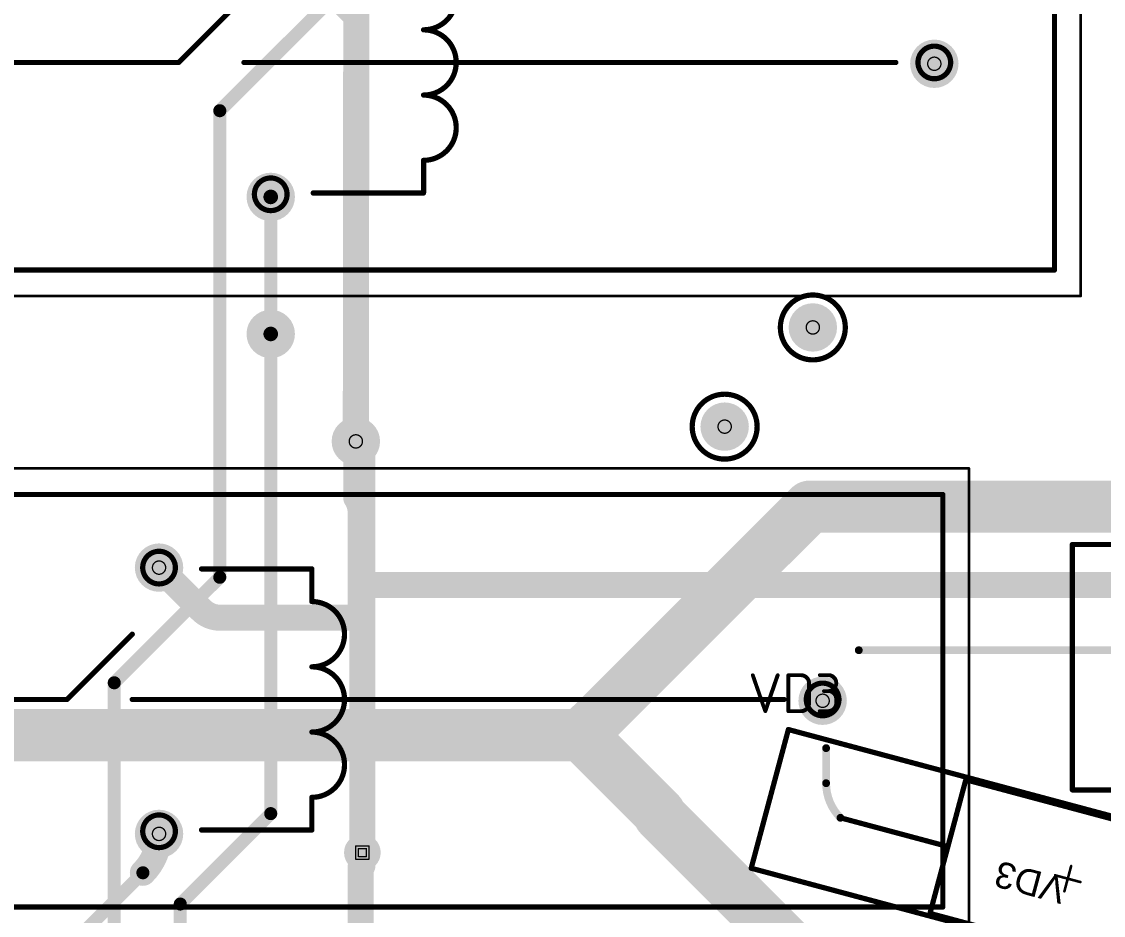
# Model space of a CAD drawing. Header units: millimetres. Extents: x 3219 to 51106, y -14166 to 2063.
# Drawn here: x 5626.19 to 5667.59, y 1917.2 to 1951.44 of the extents above; entities that cross this region are included whole.
import ezdxf

# ---------------------------------------------------------------- set-up
doc = ezdxf.new("R2010")
doc.units = ezdxf.units.MM
doc.layers.get('0').update_dxf_attribs({"lineweight": 53})
for name, color, linetype in [('Bottom Layer', 5, 'Continuous'), ('Bottom Solder', 6, 'Continuous'), ('Drill Drawing', 1, 'Continuous'), ('Mechanical 1', 6, 'Continuous'), ('Mechanical 15', 56, 'Continuous'), ('Multi-Layer', 9, 'Continuous'), ('Top 3D Body', 76, 'Continuous'), ('Top Assembly', 56, 'Continuous'), ('Top Component Center', 56, 'Continuous'), ('Top Courtyard', 56, 'Continuous'), ('Top Layer', 1, 'Continuous'), ('Top Overlay', 2, 'Continuous'), ('Top Solder', 216, 'Continuous')]:
    doc.layers.add(name, color=color, linetype=linetype)
doc.styles.add('Arial', font='arial.ttf', dxfattribs={"height": 3})
doc.styles.add('GOST type B', font='GOST_B.TTF', dxfattribs={"height": 3.5})

# ---------------------------------------------------------------- blocks, each defined once
blk = doc.blocks.new('DO_201_NC_7')
at = {"layer": 'Top 3D Body'}
for points in [[(4.75, 2.65, 0.2, 0.2, 0), (-4.75, 2.65, 0.2, 0.2, 0)], [(-4.75, 2.65, 0.2, 0.2, 0), (-4.75, -2.65, 0.2, 0.2, 0)], [(4.75, 2.65, 0.2, 0.2, 0), (4.75, -2.65, 0.2, 0.2, 0)], [(4.75, -2.65, 0.2, 0.2, 0), (-4.75, -2.65, 0.2, 0.2, 0)]]:
    blk.add_lwpolyline(points, format="xyseb", dxfattribs=at)
for points in [[(-4.8, 2.65, 0.1, 0.1, 1), (-4.7, 2.65, 0.1, 0.1, 1)], [(-4.8, 2.65, 0.1, 0.1, 1), (-4.7, 2.65, 0.1, 0.1, 1)], [(4.7, 2.65, 0.1, 0.1, 1), (4.8, 2.65, 0.1, 0.1, 1)], [(4.7, 2.65, 0.1, 0.1, 1), (4.8, 2.65, 0.1, 0.1, 1)], [(-4.8, -2.65, 0.1, 0.1, 1), (-4.7, -2.65, 0.1, 0.1, 1)], [(-4.8, -2.65, 0.1, 0.1, 1), (-4.7, -2.65, 0.1, 0.1, 1)], [(4.7, -2.65, 0.1, 0.1, 1), (4.8, -2.65, 0.1, 0.1, 1)], [(4.7, -2.65, 0.1, 0.1, 1), (4.8, -2.65, 0.1, 0.1, 1)]]:
    blk.add_lwpolyline(points, format="xyseb", close=True, dxfattribs=at)
at = {"layer": 'Top Assembly'}
for points in [[(11.808, 2.75, 0.2, 0.2, 0), (-11.808, 2.75, 0.2, 0.2, 0)], [(-11.808, 2.75, 0.2, 0.2, 0), (-11.808, -2.75, 0.2, 0.2, 0)], [(11.808, 2.75, 0.2, 0.2, 0), (11.808, -2.75, 0.2, 0.2, 0)], [(11.808, -2.75, 0.2, 0.2, 0), (-11.808, -2.75, 0.2, 0.2, 0)]]:
    blk.add_lwpolyline(points, format="xyseb", dxfattribs=at)
for points in [[(-11.858, 2.75, 0.1, 0.1, 1), (-11.758, 2.75, 0.1, 0.1, 1)], [(-11.858, 2.75, 0.1, 0.1, 1), (-11.758, 2.75, 0.1, 0.1, 1)], [(11.758, 2.75, 0.1, 0.1, 1), (11.858, 2.75, 0.1, 0.1, 1)], [(11.758, 2.75, 0.1, 0.1, 1), (11.858, 2.75, 0.1, 0.1, 1)], [(-11.858, -2.75, 0.1, 0.1, 1), (-11.758, -2.75, 0.1, 0.1, 1)], [(-11.858, -2.75, 0.1, 0.1, 1), (-11.758, -2.75, 0.1, 0.1, 1)], [(11.758, -2.75, 0.1, 0.1, 1), (11.858, -2.75, 0.1, 0.1, 1)], [(11.758, -2.75, 0.1, 0.1, 1), (11.858, -2.75, 0.1, 0.1, 1)]]:
    blk.add_lwpolyline(points, format="xyseb", close=True, dxfattribs=at)
at = {"layer": 'Top Component Center'}
for points in [[(0, 0.5, 0.1, 0.1, 0), (0, -0.5, 0.1, 0.1, 0)], [(0.5, 0, 0.1, 0.1, 0), (-0.5, 0, 0.1, 0.1, 0)]]:
    blk.add_lwpolyline(points, format="xyseb", dxfattribs=at)
for points in [[(-0.025, 0.5, 0.05, 0.05, 1), (0.025, 0.5, 0.05, 0.05, 1)], [(-0.525, 0, 0.05, 0.05, 1), (-0.475, 0, 0.05, 0.05, 1)], [(0.475, 0, 0.05, 0.05, 1), (0.525, 0, 0.05, 0.05, 1)], [(-0.025, -0.5, 0.05, 0.05, 1), (0.025, -0.5, 0.05, 0.05, 1)]]:
    blk.add_lwpolyline(points, format="xyseb", close=True, dxfattribs=at)
at = {"layer": 'Top Courtyard'}
for points in [[(11.808, 2.75, 0.2, 0.2, 0), (-11.808, 2.75, 0.2, 0.2, 0)], [(-11.808, 2.75, 0.2, 0.2, 0), (-11.808, -2.75, 0.2, 0.2, 0)], [(11.808, 2.75, 0.2, 0.2, 0), (11.808, -2.75, 0.2, 0.2, 0)], [(11.808, -2.75, 0.2, 0.2, 0), (-11.808, -2.75, 0.2, 0.2, 0)]]:
    blk.add_lwpolyline(points, format="xyseb", dxfattribs=at)
for points in [[(-11.858, 2.75, 0.1, 0.1, 1), (-11.758, 2.75, 0.1, 0.1, 1)], [(-11.858, 2.75, 0.1, 0.1, 1), (-11.758, 2.75, 0.1, 0.1, 1)], [(11.758, 2.75, 0.1, 0.1, 1), (11.858, 2.75, 0.1, 0.1, 1)], [(11.758, 2.75, 0.1, 0.1, 1), (11.858, 2.75, 0.1, 0.1, 1)], [(-11.858, -2.75, 0.1, 0.1, 1), (-11.758, -2.75, 0.1, 0.1, 1)], [(-11.858, -2.75, 0.1, 0.1, 1), (-11.758, -2.75, 0.1, 0.1, 1)], [(11.758, -2.75, 0.1, 0.1, 1), (11.858, -2.75, 0.1, 0.1, 1)], [(11.758, -2.75, 0.1, 0.1, 1), (11.858, -2.75, 0.1, 0.1, 1)]]:
    blk.add_lwpolyline(points, format="xyseb", close=True, dxfattribs=at)
at = {"layer": 'Top Overlay'}
for points in [[(4.75, 2.65, 0.2, 0.2, 0), (-4.75, 2.65, 0.2, 0.2, 0)], [(-4.75, 2.65, 0.2, 0.2, 0), (-4.75, -2.65, 0.2, 0.2, 0)], [(-2.375, 2.58, 0.2, 0.2, 0), (-2.375, -2.58, 0.2, 0.2, 0)], [(4.75, 2.65, 0.2, 0.2, 0), (4.75, -2.65, 0.2, 0.2, 0)], [(-4.75, 0, 0.2, 0.2, 0), (-9.008, 0, 0.2, 0.2, 0)], [(9.008, 0, 0.2, 0.2, 0), (4.75, 0, 0.2, 0.2, 0)], [(4.75, -2.65, 0.2, 0.2, 0), (-4.75, -2.65, 0.2, 0.2, 0)]]:
    blk.add_lwpolyline(points, format="xyseb", dxfattribs=at)
for points in [[(-4.8, 2.65, 0.1, 0.1, 1), (-4.7, 2.65, 0.1, 0.1, 1)], [(-4.8, 2.65, 0.1, 0.1, 1), (-4.7, 2.65, 0.1, 0.1, 1)], [(-2.425, 2.58, 0.1, 0.1, 1), (-2.325, 2.58, 0.1, 0.1, 1)], [(4.7, 2.65, 0.1, 0.1, 1), (4.8, 2.65, 0.1, 0.1, 1)], [(4.7, 2.65, 0.1, 0.1, 1), (4.8, 2.65, 0.1, 0.1, 1)], [(-9.058, 0, 0.1, 0.1, 1), (-8.958, 0, 0.1, 0.1, 1)], [(-4.8, 0, 0.1, 0.1, 1), (-4.7, 0, 0.1, 0.1, 1)], [(4.7, 0, 0.1, 0.1, 1), (4.8, 0, 0.1, 0.1, 1)], [(8.958, 0, 0.1, 0.1, 1), (9.058, 0, 0.1, 0.1, 1)], [(-2.425, -2.58, 0.1, 0.1, 1), (-2.325, -2.58, 0.1, 0.1, 1)], [(-4.8, -2.65, 0.1, 0.1, 1), (-4.7, -2.65, 0.1, 0.1, 1)], [(-4.8, -2.65, 0.1, 0.1, 1), (-4.7, -2.65, 0.1, 0.1, 1)], [(4.7, -2.65, 0.1, 0.1, 1), (4.8, -2.65, 0.1, 0.1, 1)], [(4.7, -2.65, 0.1, 0.1, 1), (4.8, -2.65, 0.1, 0.1, 1)]]:
    blk.add_lwpolyline(points, format="xyseb", close=True, dxfattribs=at)
at = {"layer": 'Top Assembly', "style": 'Arial'}
blk.add_text('VD3', height=1, dxfattribs=at).set_placement((0.001, 0.011))
blk = doc.blocks.new('_2_33_2_1PIN_23')
at = {"layer": 'Bottom Layer'}
h = blk.add_hatch(color=5, dxfattribs=at)
edge = h.paths.add_edge_path()
edge.add_arc((0, 0), 0.925, 0, 360)
at = {"layer": 'Bottom Solder'}
h = blk.add_hatch(color=6, dxfattribs=at)
edge = h.paths.add_edge_path()
edge.add_arc((0, 0), 1.027, 0, 360)
at = {"layer": 'Multi-Layer'}
h = blk.add_hatch(color=9, dxfattribs=at)
edge = h.paths.add_edge_path()
edge.add_arc((0, 0), 0.925, 0, 360)
at = {"layer": 'Top Layer'}
h = blk.add_hatch(color=1, dxfattribs=at)
edge = h.paths.add_edge_path()
edge.add_arc((0, 0), 0.925, 0, 360)
at = {"layer": 'Top Solder'}
h = blk.add_hatch(color=216, dxfattribs=at)
edge = h.paths.add_edge_path()
edge.add_arc((0, 0), 1.027, 0, 360)
at = {"layer": 'Mechanical 1'}
for points in [[(-4.7, 4.4, 0.2, 0.2, 0), (-4.7, -4.4, 0.2, 0.2, 0)], [(-4.7, 4.4, 0.2, 0.2, 0), (4.7, 4.4, 0.2, 0.2, 0)], [(4.7, 4.4, 0.2, 0.2, 0), (4.7, -4.4, 0.2, 0.2, 0)], [(-4.7, -4.4, 0.2, 0.2, 0), (4.7, -4.4, 0.2, 0.2, 0)]]:
    blk.add_lwpolyline(points, format="xyseb", dxfattribs=at)
for points in [[(-4.75, 4.4, 0.1, 0.1, 1), (-4.65, 4.4, 0.1, 0.1, 1)], [(-4.75, 4.4, 0.1, 0.1, 1), (-4.65, 4.4, 0.1, 0.1, 1)], [(4.65, 4.4, 0.1, 0.1, 1), (4.75, 4.4, 0.1, 0.1, 1)], [(4.65, 4.4, 0.1, 0.1, 1), (4.75, 4.4, 0.1, 0.1, 1)], [(-4.75, -4.4, 0.1, 0.1, 1), (-4.65, -4.4, 0.1, 0.1, 1)], [(-4.75, -4.4, 0.1, 0.1, 1), (-4.65, -4.4, 0.1, 0.1, 1)], [(4.65, -4.4, 0.1, 0.1, 1), (4.75, -4.4, 0.1, 0.1, 1)], [(4.65, -4.4, 0.1, 0.1, 1), (4.75, -4.4, 0.1, 0.1, 1)]]:
    blk.add_lwpolyline(points, format="xyseb", close=True, dxfattribs=at)
at = {"layer": 'Mechanical 15'}
for points in [[(0, 0.5, 0.05, 0.05, 0), (0, -0.5, 0.05, 0.05, 0)], [(-0.5, 0, 0.05, 0.05, 0), (0.5, 0, 0.05, 0.05, 0)]]:
    blk.add_lwpolyline(points, format="xyseb", dxfattribs=at)
for points in [[(-0.013, 0.5, 0.025, 0.025, 1), (0.012, 0.5, 0.025, 0.025, 1)], [(-0.513, 0, 0.025, 0.025, 1), (-0.488, 0, 0.025, 0.025, 1)], [(0.487, 0, 0.025, 0.025, 1), (0.512, 0, 0.025, 0.025, 1)], [(-0.013, -0.5, 0.025, 0.025, 1), (0.012, -0.5, 0.025, 0.025, 1)]]:
    blk.add_lwpolyline(points, format="xyseb", close=True, dxfattribs=at)
at = {"layer": 'Top Overlay'}
for points in [[(-4.7, 4.4, 0.2, 0.2, 0), (4.7, 4.4, 0.2, 0.2, 0)], [(-4.7, 4.4, 0.2, 0.2, 0), (-4.7, -4.4, 0.2, 0.2, 0)], [(4.7, 4.4, 0.2, 0.2, 0), (4.7, -4.4, 0.2, 0.2, 0)], [(-4.7, -4.4, 0.2, 0.2, 0), (4.7, -4.4, 0.2, 0.2, 0)]]:
    blk.add_lwpolyline(points, format="xyseb", dxfattribs=at)
for points in [[(-4.75, 4.4, 0.1, 0.1, 1), (-4.65, 4.4, 0.1, 0.1, 1)], [(-4.75, 4.4, 0.1, 0.1, 1), (-4.65, 4.4, 0.1, 0.1, 1)], [(4.65, 4.4, 0.1, 0.1, 1), (4.75, 4.4, 0.1, 0.1, 1)], [(4.65, 4.4, 0.1, 0.1, 1), (4.75, 4.4, 0.1, 0.1, 1)], [(-4.75, -4.4, 0.1, 0.1, 1), (-4.65, -4.4, 0.1, 0.1, 1)], [(-4.75, -4.4, 0.1, 0.1, 1), (-4.65, -4.4, 0.1, 0.1, 1)], [(4.65, -4.4, 0.1, 0.1, 1), (4.75, -4.4, 0.1, 0.1, 1)], [(4.65, -4.4, 0.1, 0.1, 1), (4.75, -4.4, 0.1, 0.1, 1)]]:
    blk.add_lwpolyline(points, format="xyseb", close=True, dxfattribs=at)
blk = doc.blocks.new('DAR71210TU_85')
at = {"layer": 'Bottom Layer'}
h = blk.add_hatch(color=5, dxfattribs=at)
edge = h.paths.add_edge_path()
edge.add_arc((50.8, 0), 0.825, 0, 360)
h = blk.add_hatch(color=5, dxfattribs=at)
edge = h.paths.add_edge_path()
edge.add_arc((25.4, -5.1), 0.825, 0, 360)
at = {"layer": 'Bottom Solder'}
h = blk.add_hatch(color=6, dxfattribs=at)
edge = h.paths.add_edge_path()
edge.add_arc((50.8, 0), 0.927, 0, 360)
h = blk.add_hatch(color=6, dxfattribs=at)
edge = h.paths.add_edge_path()
edge.add_arc((25.4, -5.1), 0.927, 0, 360)
at = {"layer": 'Multi-Layer'}
h = blk.add_hatch(color=9, dxfattribs=at)
edge = h.paths.add_edge_path()
edge.add_arc((50.8, 0), 0.825, 0, 360)
h = blk.add_hatch(color=9, dxfattribs=at)
edge = h.paths.add_edge_path()
edge.add_arc((25.4, -5.1), 0.825, 0, 360)
at = {"layer": 'Top Layer'}
h = blk.add_hatch(color=1, dxfattribs=at)
edge = h.paths.add_edge_path()
edge.add_arc((50.8, 0), 0.825, 0, 360)
h = blk.add_hatch(color=1, dxfattribs=at)
edge = h.paths.add_edge_path()
edge.add_arc((25.4, -5.1), 0.825, 0, 360)
at = {"layer": 'Top Solder'}
h = blk.add_hatch(color=216, dxfattribs=at)
edge = h.paths.add_edge_path()
edge.add_arc((50.8, 0), 0.927, 0, 360)
h = blk.add_hatch(color=216, dxfattribs=at)
edge = h.paths.add_edge_path()
edge.add_arc((25.4, -5.1), 0.927, 0, 360)
at = {"layer": 'Mechanical 15'}
for points in [[(56.4, -8.9, 0.1, 0.1, 0), (56.4, 8.9, 0.1, 0.1, 0)], [(-5.6, -8.9, 0.1, 0.1, 0), (56.4, -8.9, 0.1, 0.1, 0)]]:
    blk.add_lwpolyline(points, format="xyseb", dxfattribs=at)
blk.add_lwpolyline([(56.375, -8.9, 0.05, 0.05, 1), (56.425, -8.9, 0.05, 0.05, 1)], format="xyseb", close=True, dxfattribs=at)
blk.add_lwpolyline([(56.375, -8.9, 0.05, 0.05, 1), (56.425, -8.9, 0.05, 0.05, 1)], format="xyseb", close=True, dxfattribs=at)
at = {"layer": 'Top 3D Body'}
for points in [[(55.4, -7.9, 0.1, 0.1, 0), (55.4, 7.9, 0.1, 0.1, 0)], [(-4.6, -7.9, 0.1, 0.1, 0), (55.4, -7.9, 0.1, 0.1, 0)]]:
    blk.add_lwpolyline(points, format="xyseb", dxfattribs=at)
blk.add_lwpolyline([(55.375, -7.9, 0.05, 0.05, 1), (55.425, -7.9, 0.05, 0.05, 1)], format="xyseb", close=True, dxfattribs=at)
blk.add_lwpolyline([(55.375, -7.9, 0.05, 0.05, 1), (55.425, -7.9, 0.05, 0.05, 1)], format="xyseb", close=True, dxfattribs=at)
at = {"layer": 'Top Overlay'}
for points in [[(55.4, -7.9, 0.2, 0.2, 0), (55.4, 7.9, 0.2, 0.2, 0)], [(31.25, 3.8, 0.2, 0.2, -1), (31.25, 1.3, 0.2, 0.2, 0)], [(21.875, 0.05, 0.2, 0.2, 0), (24.375, 2.55, 0.2, 0.2, 0)], [(31.25, 1.3, 0.2, 0.2, -1), (31.25, -1.2, 0.2, 0.2, 0)], [(1.4, 0.05, 0.2, 0.2, 0), (21.875, 0.05, 0.2, 0.2, 0)], [(24.375, 0.05, 0.2, 0.2, 0), (49.325, 0.05, 0.2, 0.2, 0)], [(31.25, -1.2, 0.2, 0.2, -1), (31.25, -3.7, 0.2, 0.2, 0)], [(31.25, -3.7, 0.2, 0.2, 0), (31.25, -4.95, 0.2, 0.2, 0)], [(27.025, -4.95, 0.2, 0.2, 0), (31.25, -4.95, 0.2, 0.2, 0)], [(-4.6, -7.9, 0.2, 0.2, 0), (55.4, -7.9, 0.2, 0.2, 0)]]:
    blk.add_lwpolyline(points, format="xyseb", dxfattribs=at)
for points in [[(31.2, 1.3, 0.1, 0.1, 1), (31.3, 1.3, 0.1, 0.1, 1)], [(31.2, 1.3, 0.1, 0.1, 1), (31.3, 1.3, 0.1, 0.1, 1)], [(51.425, 0.05, 0.2, 0.2, 1), (50.175, 0.05, 0.2, 0.2, 1)], [(21.825, 0.05, 0.1, 0.1, 1), (21.925, 0.05, 0.1, 0.1, 1)], [(21.825, 0.05, 0.1, 0.1, 1), (21.925, 0.05, 0.1, 0.1, 1)], [(24.325, 0.05, 0.1, 0.1, 1), (24.425, 0.05, 0.1, 0.1, 1)], [(49.275, 0.05, 0.1, 0.1, 1), (49.375, 0.05, 0.1, 0.1, 1)], [(50.125, 0.05, 0.1, 0.1, 1), (50.225, 0.05, 0.1, 0.1, 1)], [(51.375, 0.05, 0.1, 0.1, 1), (51.475, 0.05, 0.1, 0.1, 1)], [(31.2, -1.2, 0.1, 0.1, 1), (31.3, -1.2, 0.1, 0.1, 1)], [(31.2, -1.2, 0.1, 0.1, 1), (31.3, -1.2, 0.1, 0.1, 1)], [(31.2, -3.7, 0.1, 0.1, 1), (31.3, -3.7, 0.1, 0.1, 1)], [(31.2, -3.7, 0.1, 0.1, 1), (31.3, -3.7, 0.1, 0.1, 1)], [(26.025, -5, 0.2, 0.2, 1), (24.775, -5, 0.2, 0.2, 1)], [(24.725, -5, 0.1, 0.1, 1), (24.825, -5, 0.1, 0.1, 1)], [(25.975, -5, 0.1, 0.1, 1), (26.075, -5, 0.1, 0.1, 1)], [(26.975, -4.95, 0.1, 0.1, 1), (27.075, -4.95, 0.1, 0.1, 1)], [(31.2, -4.95, 0.1, 0.1, 1), (31.3, -4.95, 0.1, 0.1, 1)], [(31.2, -4.95, 0.1, 0.1, 1), (31.3, -4.95, 0.1, 0.1, 1)], [(55.35, -7.9, 0.1, 0.1, 1), (55.45, -7.9, 0.1, 0.1, 1)], [(55.35, -7.9, 0.1, 0.1, 1), (55.45, -7.9, 0.1, 0.1, 1)]]:
    blk.add_lwpolyline(points, format="xyseb", close=True, dxfattribs=at)
blk = doc.blocks.new('DAR71210TU_88')
at = {"layer": 'Bottom Layer'}
h = blk.add_hatch(color=5, dxfattribs=at)
edge = h.paths.add_edge_path()
edge.add_arc((25.4, 5.1), 0.825, 0, 360)
h = blk.add_hatch(color=5, dxfattribs=at)
edge = h.paths.add_edge_path()
edge.add_arc((50.8, 0), 0.825, 0, 360)
h = blk.add_hatch(color=5, dxfattribs=at)
edge = h.paths.add_edge_path()
edge.add_arc((25.4, -5.1), 0.825, 0, 360)
at = {"layer": 'Bottom Solder'}
h = blk.add_hatch(color=6, dxfattribs=at)
edge = h.paths.add_edge_path()
edge.add_arc((25.4, 5.1), 0.927, 0, 360)
h = blk.add_hatch(color=6, dxfattribs=at)
edge = h.paths.add_edge_path()
edge.add_arc((50.8, 0), 0.927, 0, 360)
h = blk.add_hatch(color=6, dxfattribs=at)
edge = h.paths.add_edge_path()
edge.add_arc((25.4, -5.1), 0.927, 0, 360)
at = {"layer": 'Multi-Layer'}
h = blk.add_hatch(color=9, dxfattribs=at)
edge = h.paths.add_edge_path()
edge.add_arc((25.4, 5.1), 0.825, 0, 360)
h = blk.add_hatch(color=9, dxfattribs=at)
edge = h.paths.add_edge_path()
edge.add_arc((50.8, 0), 0.825, 0, 360)
h = blk.add_hatch(color=9, dxfattribs=at)
edge = h.paths.add_edge_path()
edge.add_arc((25.4, -5.1), 0.825, 0, 360)
at = {"layer": 'Top Layer'}
h = blk.add_hatch(color=1, dxfattribs=at)
edge = h.paths.add_edge_path()
edge.add_arc((25.4, 5.1), 0.825, 0, 360)
h = blk.add_hatch(color=1, dxfattribs=at)
edge = h.paths.add_edge_path()
edge.add_arc((50.8, 0), 0.825, 0, 360)
h = blk.add_hatch(color=1, dxfattribs=at)
edge = h.paths.add_edge_path()
edge.add_arc((25.4, -5.1), 0.825, 0, 360)
at = {"layer": 'Top Solder'}
h = blk.add_hatch(color=216, dxfattribs=at)
edge = h.paths.add_edge_path()
edge.add_arc((25.4, 5.1), 0.927, 0, 360)
h = blk.add_hatch(color=216, dxfattribs=at)
edge = h.paths.add_edge_path()
edge.add_arc((50.8, 0), 0.927, 0, 360)
h = blk.add_hatch(color=216, dxfattribs=at)
edge = h.paths.add_edge_path()
edge.add_arc((25.4, -5.1), 0.927, 0, 360)
at = {"layer": 'Mechanical 15'}
for points in [[(-5.6, 8.9, 0.1, 0.1, 0), (56.4, 8.9, 0.1, 0.1, 0)], [(56.4, -8.9, 0.1, 0.1, 0), (56.4, 8.9, 0.1, 0.1, 0)]]:
    blk.add_lwpolyline(points, format="xyseb", dxfattribs=at)
blk.add_lwpolyline([(56.375, 8.9, 0.05, 0.05, 1), (56.425, 8.9, 0.05, 0.05, 1)], format="xyseb", close=True, dxfattribs=at)
blk.add_lwpolyline([(56.375, 8.9, 0.05, 0.05, 1), (56.425, 8.9, 0.05, 0.05, 1)], format="xyseb", close=True, dxfattribs=at)
at = {"layer": 'Top 3D Body'}
for points in [[(-4.6, 7.9, 0.1, 0.1, 0), (55.4, 7.9, 0.1, 0.1, 0)], [(55.4, 7.9, 0.1, 0.1, 0), (55.4, -7.9, 0.1, 0.1, 0)], [(-4.6, -7.9, 0.1, 0.1, 0), (55.4, -7.9, 0.1, 0.1, 0)]]:
    blk.add_lwpolyline(points, format="xyseb", dxfattribs=at)
for points in [[(55.375, 7.9, 0.05, 0.05, 1), (55.425, 7.9, 0.05, 0.05, 1)], [(55.375, 7.9, 0.05, 0.05, 1), (55.425, 7.9, 0.05, 0.05, 1)], [(55.375, -7.9, 0.05, 0.05, 1), (55.425, -7.9, 0.05, 0.05, 1)], [(55.375, -7.9, 0.05, 0.05, 1), (55.425, -7.9, 0.05, 0.05, 1)]]:
    blk.add_lwpolyline(points, format="xyseb", close=True, dxfattribs=at)
at = {"layer": 'Top Overlay'}
for points in [[(-4.6, 7.9, 0.2, 0.2, 0), (55.4, 7.9, 0.2, 0.2, 0)], [(55.4, 7.9, 0.2, 0.2, 0), (55.4, -7.9, 0.2, 0.2, 0)], [(27.025, 5.05, 0.2, 0.2, 0), (31.25, 5.05, 0.2, 0.2, 0)], [(31.25, 3.8, 0.2, 0.2, 0), (31.25, 5.05, 0.2, 0.2, 0)], [(31.25, 3.8, 0.2, 0.2, -1), (31.25, 1.3, 0.2, 0.2, 0)], [(21.875, 0.05, 0.2, 0.2, 0), (24.375, 2.55, 0.2, 0.2, 0)], [(31.25, 1.3, 0.2, 0.2, -1), (31.25, -1.2, 0.2, 0.2, 0)], [(1.4, 0.05, 0.2, 0.2, 0), (21.875, 0.05, 0.2, 0.2, 0)], [(24.375, 0.05, 0.2, 0.2, 0), (49.325, 0.05, 0.2, 0.2, 0)], [(31.25, -1.2, 0.2, 0.2, -1), (31.25, -3.7, 0.2, 0.2, 0)], [(31.25, -4.95, 0.2, 0.2, 0), (31.25, -3.7, 0.2, 0.2, 0)], [(27.025, -4.95, 0.2, 0.2, 0), (31.25, -4.95, 0.2, 0.2, 0)], [(-4.6, -7.9, 0.2, 0.2, 0), (55.4, -7.9, 0.2, 0.2, 0)]]:
    blk.add_lwpolyline(points, format="xyseb", dxfattribs=at)
for points in [[(55.35, 7.9, 0.1, 0.1, 1), (55.45, 7.9, 0.1, 0.1, 1)], [(55.35, 7.9, 0.1, 0.1, 1), (55.45, 7.9, 0.1, 0.1, 1)], [(26.025, 5.1, 0.2, 0.2, 1), (24.775, 5.1, 0.2, 0.2, 1)], [(24.725, 5.1, 0.1, 0.1, 1), (24.825, 5.1, 0.1, 0.1, 1)], [(25.975, 5.1, 0.1, 0.1, 1), (26.075, 5.1, 0.1, 0.1, 1)], [(26.975, 5.05, 0.1, 0.1, 1), (27.075, 5.05, 0.1, 0.1, 1)], [(31.2, 5.05, 0.1, 0.1, 1), (31.3, 5.05, 0.1, 0.1, 1)], [(31.2, 5.05, 0.1, 0.1, 1), (31.3, 5.05, 0.1, 0.1, 1)], [(31.2, 3.8, 0.1, 0.1, 1), (31.3, 3.8, 0.1, 0.1, 1)], [(31.2, 3.8, 0.1, 0.1, 1), (31.3, 3.8, 0.1, 0.1, 1)], [(24.325, 2.55, 0.1, 0.1, 1), (24.425, 2.55, 0.1, 0.1, 1)], [(31.2, 1.3, 0.1, 0.1, 1), (31.3, 1.3, 0.1, 0.1, 1)], [(31.2, 1.3, 0.1, 0.1, 1), (31.3, 1.3, 0.1, 0.1, 1)], [(51.425, 0.05, 0.2, 0.2, 1), (50.175, 0.05, 0.2, 0.2, 1)], [(21.825, 0.05, 0.1, 0.1, 1), (21.925, 0.05, 0.1, 0.1, 1)], [(21.825, 0.05, 0.1, 0.1, 1), (21.925, 0.05, 0.1, 0.1, 1)], [(24.325, 0.05, 0.1, 0.1, 1), (24.425, 0.05, 0.1, 0.1, 1)], [(49.275, 0.05, 0.1, 0.1, 1), (49.375, 0.05, 0.1, 0.1, 1)], [(50.125, 0.05, 0.1, 0.1, 1), (50.225, 0.05, 0.1, 0.1, 1)], [(51.375, 0.05, 0.1, 0.1, 1), (51.475, 0.05, 0.1, 0.1, 1)], [(31.2, -1.2, 0.1, 0.1, 1), (31.3, -1.2, 0.1, 0.1, 1)], [(31.2, -1.2, 0.1, 0.1, 1), (31.3, -1.2, 0.1, 0.1, 1)], [(31.2, -3.7, 0.1, 0.1, 1), (31.3, -3.7, 0.1, 0.1, 1)], [(31.2, -3.7, 0.1, 0.1, 1), (31.3, -3.7, 0.1, 0.1, 1)], [(26.025, -5, 0.2, 0.2, 1), (24.775, -5, 0.2, 0.2, 1)], [(24.725, -5, 0.1, 0.1, 1), (24.825, -5, 0.1, 0.1, 1)], [(25.975, -5, 0.1, 0.1, 1), (26.075, -5, 0.1, 0.1, 1)], [(26.975, -4.95, 0.1, 0.1, 1), (27.075, -4.95, 0.1, 0.1, 1)], [(31.2, -4.95, 0.1, 0.1, 1), (31.3, -4.95, 0.1, 0.1, 1)], [(31.2, -4.95, 0.1, 0.1, 1), (31.3, -4.95, 0.1, 0.1, 1)], [(55.35, -7.9, 0.1, 0.1, 1), (55.45, -7.9, 0.1, 0.1, 1)], [(55.35, -7.9, 0.1, 0.1, 1), (55.45, -7.9, 0.1, 0.1, 1)]]:
    blk.add_lwpolyline(points, format="xyseb", close=True, dxfattribs=at)

msp = doc.modelspace()

# ---------------------------------------------------------------- hatches: boundary and pattern name
at = {"layer": 'Bottom Layer'}
h = msp.add_hatch(color=5, dxfattribs=at)
edge = h.paths.add_edge_path()
edge.add_arc((5635.721, 1939.473), 0.825, 0, 360)
h = msp.add_hatch(color=5, dxfattribs=at)
edge = h.paths.add_edge_path()
edge.add_arc((5656.471, 1939.723), 0.825, 0, 360)
h = msp.add_hatch(color=5, dxfattribs=at)
edge = h.paths.add_edge_path()
edge.add_arc((5653.096, 1935.923), 0.825, 0, 360)
h = msp.add_hatch(color=5, dxfattribs=at)
edge = h.paths.add_edge_path()
edge.add_arc((5638.979, 1935.358), 0.825, 0, 360)
h = msp.add_hatch(color=5, dxfattribs=at)
edge = h.paths.add_edge_path()
edge.add_arc((5639.229, 1919.608), 0.6, 0, 360)
at = {"layer": 'Bottom Solder'}
h = msp.add_hatch(color=6, dxfattribs=at)
edge = h.paths.add_edge_path()
edge.add_arc((5635.721, 1939.473), 0.927, 0, 360)
h = msp.add_hatch(color=6, dxfattribs=at)
edge = h.paths.add_edge_path()
edge.add_arc((5656.471, 1939.723), 0.927, 0, 360)
h = msp.add_hatch(color=6, dxfattribs=at)
edge = h.paths.add_edge_path()
edge.add_arc((5653.096, 1935.923), 0.927, 0, 360)
h = msp.add_hatch(color=6, dxfattribs=at)
edge = h.paths.add_edge_path()
edge.add_arc((5638.979, 1935.358), 0.927, 0, 360)
h = msp.add_hatch(color=6, dxfattribs=at)
edge = h.paths.add_edge_path()
edge.add_arc((5639.229, 1919.608), 0.702, 0, 360)
at = {"layer": 'Multi-Layer'}
h = msp.add_hatch(color=9, dxfattribs=at)
edge = h.paths.add_edge_path()
edge.add_arc((5635.721, 1939.473), 0.825, 0, 360)
h = msp.add_hatch(color=9, dxfattribs=at)
edge = h.paths.add_edge_path()
edge.add_arc((5656.471, 1939.723), 0.825, 0, 360)
h = msp.add_hatch(color=9, dxfattribs=at)
edge = h.paths.add_edge_path()
edge.add_arc((5653.096, 1935.923), 0.825, 0, 360)
h = msp.add_hatch(color=9, dxfattribs=at)
edge = h.paths.add_edge_path()
edge.add_arc((5638.979, 1935.358), 0.825, 0, 360)
at = {"layer": 'Top Layer'}
h = msp.add_hatch(color=1, dxfattribs=at)
edge = h.paths.add_edge_path()
edge.add_arc((5635.721, 1939.473), 0.825, 0, 360)
h = msp.add_hatch(color=1, dxfattribs=at)
edge = h.paths.add_edge_path()
edge.add_arc((5656.471, 1939.723), 0.825, 0, 360)
h = msp.add_hatch(color=1, dxfattribs=at)
edge = h.paths.add_edge_path()
edge.add_arc((5653.096, 1935.923), 0.825, 0, 360)
h = msp.add_hatch(color=1, dxfattribs=at)
edge = h.paths.add_edge_path()
edge.add_arc((5638.979, 1935.358), 0.825, 0, 360)
h = msp.add_hatch(color=1, dxfattribs=at)
edge = h.paths.add_edge_path()
edge.add_arc((5639.229, 1919.608), 0.6, 0, 360)
at = {"layer": 'Top Solder'}
h = msp.add_hatch(color=216, dxfattribs=at)
edge = h.paths.add_edge_path()
edge.add_arc((5635.721, 1939.473), 0.927, 0, 360)
h = msp.add_hatch(color=216, dxfattribs=at)
edge = h.paths.add_edge_path()
edge.add_arc((5656.471, 1939.723), 0.927, 0, 360)
h = msp.add_hatch(color=216, dxfattribs=at)
edge = h.paths.add_edge_path()
edge.add_arc((5653.096, 1935.923), 0.927, 0, 360)
h = msp.add_hatch(color=216, dxfattribs=at)
edge = h.paths.add_edge_path()
edge.add_arc((5638.979, 1935.358), 0.927, 0, 360)
h = msp.add_hatch(color=216, dxfattribs=at)
edge = h.paths.add_edge_path()
edge.add_arc((5639.229, 1919.608), 0.702, 0, 360)

# ---------------------------------------------------------------- linework, layer by layer
at = {"layer": 'Bottom Layer'}
for points in [[(5635.721, 1954.923, 1, 1, 0), (5638.996, 1951.648, 1, 1, 0)], [(5638.979, 1935.358, 1, 1, 0), (5638.996, 1951.648, 1, 1, 0)], [(5638.979, 1935.358, 1, 1, 0), (5638.996, 1935.341, 1, 1, 0)], [(5638.996, 1933.198, 1, 1, 0), (5638.996, 1935.341, 1, 1, 0)], [(5638.996, 1933.198, 1, 1, -0.147127), (5639.163, 1932.647, 1, 1, 0)], [(5647.604, 1924.108, 2, 2, 0), (5656.354, 1932.858, 2, 2, 0)], [(5656.354, 1932.858, 2, 2, 0), (5670.054, 1932.858, 2, 2, 0)], [(5639.163, 1928.604, 1, 1, 0), (5639.163, 1932.647, 1, 1, 0)], [(5631.446, 1930.523, 1, 1, 0), (5633.074, 1928.895, 1, 1, 0)], [(5633.779, 1928.604, 1, 1, -0.198153), (5633.074, 1928.895, 1, 1, 0)], [(5633.779, 1928.604, 1, 1, 0), (5639.163, 1928.604, 1, 1, 0)], [(5621.729, 1924.108, 2, 2, 0), (5647.604, 1924.108, 2, 2, 0)], [(5647.604, 1924.108, 2, 2, 0), (5650.604, 1921.108, 2, 2, 0)], [(5650.604, 1921.033, 2, 2, 0), (5650.604, 1921.108, 2, 2, 0)], [(5650.604, 1921.033, 2, 2, 0), (5671.779, 1899.858, 2, 2, 0)], [(5631.446, 1920.323, 1, 1, -0.198912), (5630.828, 1918.833, 1, 1, 0)], [(5639.229, 1919.108, 1, 1, 0), (5639.229, 1919.608, 1, 1, 0)], [(5639.163, 1919.042, 1, 1, 0), (5639.229, 1919.108, 1, 1, 0)], [(5639.163, 1901.954, 1, 1, 0), (5639.163, 1919.042, 1, 1, 0)], [(5627.704, 1915.708, 0.5, 0.5, 0), (5630.828, 1918.833, 0.5, 0.5, 0)]]:
    msp.add_lwpolyline(points, format="xyseb", dxfattribs=at)
for points in [[(5638.746, 1951.648, 0.5, 0.5, 1), (5639.246, 1951.648, 0.5, 0.5, 1)], [(5638.746, 1951.648, 0.5, 0.5, 1), (5639.246, 1951.648, 0.5, 0.5, 1)], [(5638.729, 1935.358, 0.5, 0.5, 1), (5639.229, 1935.358, 0.5, 0.5, 1)], [(5638.729, 1935.358, 0.5, 0.5, 1), (5639.229, 1935.358, 0.5, 0.5, 1)], [(5638.746, 1935.341, 0.5, 0.5, 1), (5639.246, 1935.341, 0.5, 0.5, 1)], [(5638.746, 1935.341, 0.5, 0.5, 1), (5639.246, 1935.341, 0.5, 0.5, 1)], [(5638.746, 1933.198, 0.5, 0.5, 1), (5639.246, 1933.198, 0.5, 0.5, 1)], [(5638.746, 1933.198, 0.5, 0.5, 1), (5639.246, 1933.198, 0.5, 0.5, 1)], [(5655.854, 1932.858, 1, 1, 1), (5656.854, 1932.858, 1, 1, 1)], [(5655.854, 1932.858, 1, 1, 1), (5656.854, 1932.858, 1, 1, 1)], [(5638.913, 1932.647, 0.5, 0.5, 1), (5639.413, 1932.647, 0.5, 0.5, 1)], [(5638.913, 1932.647, 0.5, 0.5, 1), (5639.413, 1932.647, 0.5, 0.5, 1)], [(5631.196, 1930.523, 0.5, 0.5, 1), (5631.696, 1930.523, 0.5, 0.5, 1)], [(5632.824, 1928.895, 0.5, 0.5, 1), (5633.324, 1928.895, 0.5, 0.5, 1)], [(5632.824, 1928.895, 0.5, 0.5, 1), (5633.324, 1928.895, 0.5, 0.5, 1)], [(5633.529, 1928.604, 0.5, 0.5, 1), (5634.029, 1928.604, 0.5, 0.5, 1)], [(5633.529, 1928.604, 0.5, 0.5, 1), (5634.029, 1928.604, 0.5, 0.5, 1)], [(5638.913, 1928.604, 0.5, 0.5, 1), (5639.413, 1928.604, 0.5, 0.5, 1)], [(5638.913, 1928.604, 0.5, 0.5, 1), (5639.413, 1928.604, 0.5, 0.5, 1)], [(5647.104, 1924.108, 1, 1, 1), (5648.104, 1924.108, 1, 1, 1)], [(5647.104, 1924.108, 1, 1, 1), (5648.104, 1924.108, 1, 1, 1)], [(5647.104, 1924.108, 1, 1, 1), (5648.104, 1924.108, 1, 1, 1)], [(5650.104, 1921.108, 1, 1, 1), (5651.104, 1921.108, 1, 1, 1)], [(5650.104, 1921.108, 1, 1, 1), (5651.104, 1921.108, 1, 1, 1)], [(5650.104, 1921.033, 1, 1, 1), (5651.104, 1921.033, 1, 1, 1)], [(5650.104, 1921.033, 1, 1, 1), (5651.104, 1921.033, 1, 1, 1)], [(5631.196, 1920.323, 0.5, 0.5, 1), (5631.696, 1920.323, 0.5, 0.5, 1)], [(5638.979, 1919.608, 0.5, 0.5, 1), (5639.479, 1919.608, 0.5, 0.5, 1)], [(5638.913, 1919.042, 0.5, 0.5, 1), (5639.413, 1919.042, 0.5, 0.5, 1)], [(5638.913, 1919.042, 0.5, 0.5, 1), (5639.413, 1919.042, 0.5, 0.5, 1)], [(5638.979, 1919.108, 0.5, 0.5, 1), (5639.479, 1919.108, 0.5, 0.5, 1)], [(5638.979, 1919.108, 0.5, 0.5, 1), (5639.479, 1919.108, 0.5, 0.5, 1)], [(5630.578, 1918.833, 0.5, 0.5, 1), (5631.078, 1918.833, 0.5, 0.5, 1)], [(5630.703, 1918.833, 0.25, 0.25, 1), (5630.953, 1918.833, 0.25, 0.25, 1)]]:
    msp.add_lwpolyline(points, format="xyseb", close=True, dxfattribs=at)
at = {"layer": 'Drill Drawing'}
for points in [[(5661.375, 1949.823, 0.0508, 0.0508, 1), (5660.867, 1949.823, 0.0508, 0.0508, 1)], [(5660.854, 1949.823, 0.0254, 0.0254, 1), (5660.879, 1949.823, 0.0254, 0.0254, 1)], [(5661.362, 1949.823, 0.0254, 0.0254, 1), (5661.387, 1949.823, 0.0254, 0.0254, 1)], [(5635.975, 1944.723, 0.0508, 0.0508, 1), (5635.467, 1944.723, 0.0508, 0.0508, 1)], [(5635.454, 1944.723, 0.0254, 0.0254, 1), (5635.479, 1944.723, 0.0254, 0.0254, 1)], [(5635.962, 1944.723, 0.0254, 0.0254, 1), (5635.987, 1944.723, 0.0254, 0.0254, 1)], [(5656.725, 1939.723, 0.0508, 0.0508, 1), (5656.217, 1939.723, 0.0508, 0.0508, 1)], [(5635.975, 1939.473, 0.0508, 0.0508, 1), (5635.467, 1939.473, 0.0508, 0.0508, 1)], [(5635.454, 1939.473, 0.0254, 0.0254, 1), (5635.479, 1939.473, 0.0254, 0.0254, 1)], [(5635.962, 1939.473, 0.0254, 0.0254, 1), (5635.987, 1939.473, 0.0254, 0.0254, 1)], [(5656.204, 1939.723, 0.0254, 0.0254, 1), (5656.229, 1939.723, 0.0254, 0.0254, 1)], [(5656.712, 1939.723, 0.0254, 0.0254, 1), (5656.737, 1939.723, 0.0254, 0.0254, 1)], [(5653.35, 1935.923, 0.0508, 0.0508, 1), (5652.842, 1935.923, 0.0508, 0.0508, 1)], [(5652.829, 1935.923, 0.0254, 0.0254, 1), (5652.854, 1935.923, 0.0254, 0.0254, 1)], [(5653.337, 1935.923, 0.0254, 0.0254, 1), (5653.362, 1935.923, 0.0254, 0.0254, 1)], [(5639.233, 1935.358, 0.0508, 0.0508, 1), (5638.725, 1935.358, 0.0508, 0.0508, 1)], [(5638.712, 1935.358, 0.0254, 0.0254, 1), (5638.737, 1935.358, 0.0254, 0.0254, 1)], [(5639.22, 1935.358, 0.0254, 0.0254, 1), (5639.245, 1935.358, 0.0254, 0.0254, 1)], [(5631.7, 1930.523, 0.0508, 0.0508, 1), (5631.192, 1930.523, 0.0508, 0.0508, 1)], [(5631.179, 1930.523, 0.0254, 0.0254, 1), (5631.204, 1930.523, 0.0254, 0.0254, 1)], [(5631.687, 1930.523, 0.0254, 0.0254, 1), (5631.712, 1930.523, 0.0254, 0.0254, 1)], [(5657.1, 1925.423, 0.0508, 0.0508, 1), (5656.592, 1925.423, 0.0508, 0.0508, 1)], [(5656.579, 1925.423, 0.0254, 0.0254, 1), (5656.604, 1925.423, 0.0254, 0.0254, 1)], [(5657.087, 1925.423, 0.0254, 0.0254, 1), (5657.112, 1925.423, 0.0254, 0.0254, 1)], [(5631.7, 1920.323, 0.0508, 0.0508, 1), (5631.192, 1920.323, 0.0508, 0.0508, 1)], [(5631.179, 1920.323, 0.0254, 0.0254, 1), (5631.204, 1920.323, 0.0254, 0.0254, 1)], [(5631.687, 1920.323, 0.0254, 0.0254, 1), (5631.712, 1920.323, 0.0254, 0.0254, 1)], [(5638.962, 1919.862, 0.0254, 0.0254, 1), (5638.987, 1919.862, 0.0254, 0.0254, 1)], [(5638.962, 1919.862, 0.0254, 0.0254, 1), (5638.987, 1919.862, 0.0254, 0.0254, 1)], [(5639.063, 1919.761, 0.0254, 0.0254, 1), (5639.089, 1919.761, 0.0254, 0.0254, 1)], [(5639.063, 1919.761, 0.0254, 0.0254, 1), (5639.089, 1919.761, 0.0254, 0.0254, 1)], [(5639.368, 1919.761, 0.0254, 0.0254, 1), (5639.394, 1919.761, 0.0254, 0.0254, 1)], [(5639.368, 1919.761, 0.0254, 0.0254, 1), (5639.394, 1919.761, 0.0254, 0.0254, 1)], [(5639.47, 1919.862, 0.0254, 0.0254, 1), (5639.495, 1919.862, 0.0254, 0.0254, 1)], [(5639.47, 1919.862, 0.0254, 0.0254, 1), (5639.495, 1919.862, 0.0254, 0.0254, 1)], [(5638.962, 1919.354, 0.0254, 0.0254, 1), (5638.987, 1919.354, 0.0254, 0.0254, 1)], [(5638.962, 1919.354, 0.0254, 0.0254, 1), (5638.987, 1919.354, 0.0254, 0.0254, 1)], [(5639.063, 1919.456, 0.0254, 0.0254, 1), (5639.089, 1919.456, 0.0254, 0.0254, 1)], [(5639.063, 1919.456, 0.0254, 0.0254, 1), (5639.089, 1919.456, 0.0254, 0.0254, 1)], [(5639.368, 1919.456, 0.0254, 0.0254, 1), (5639.394, 1919.456, 0.0254, 0.0254, 1)], [(5639.368, 1919.456, 0.0254, 0.0254, 1), (5639.394, 1919.456, 0.0254, 0.0254, 1)], [(5639.47, 1919.354, 0.0254, 0.0254, 1), (5639.495, 1919.354, 0.0254, 0.0254, 1)], [(5639.47, 1919.354, 0.0254, 0.0254, 1), (5639.495, 1919.354, 0.0254, 0.0254, 1)]]:
    msp.add_lwpolyline(points, format="xyseb", close=True, dxfattribs=at)
for points in [[(5638.975, 1919.862, 0.0508, 0.0508, 0), (5639.483, 1919.862, 0.0508, 0.0508, 0)], [(5638.975, 1919.354, 0.0508, 0.0508, 0), (5638.975, 1919.862, 0.0508, 0.0508, 0)], [(5639.076, 1919.761, 0.0508, 0.0508, 0), (5639.381, 1919.761, 0.0508, 0.0508, 0)], [(5639.076, 1919.456, 0.0508, 0.0508, 0), (5639.076, 1919.761, 0.0508, 0.0508, 0)], [(5639.381, 1919.456, 0.0508, 0.0508, 0), (5639.381, 1919.761, 0.0508, 0.0508, 0)], [(5639.483, 1919.354, 0.0508, 0.0508, 0), (5639.483, 1919.862, 0.0508, 0.0508, 0)], [(5638.975, 1919.354, 0.0508, 0.0508, 0), (5639.483, 1919.354, 0.0508, 0.0508, 0)], [(5639.076, 1919.456, 0.0508, 0.0508, 0), (5639.381, 1919.456, 0.0508, 0.0508, 0)]]:
    msp.add_lwpolyline(points, format="xyseb", dxfattribs=at)
at = {"layer": 'Top Layer'}
for points in [[(5633.772, 1948.025, 0.5, 0.5, 0), (5646.221, 1960.473, 0.5, 0.5, 0)], [(5633.772, 1930.152, 0.5, 0.5, 0), (5633.772, 1948.025, 0.5, 0.5, 0)], [(5635.721, 1939.473, 0.5, 0.5, 0), (5635.721, 1944.723, 0.5, 0.5, 0)], [(5635.721, 1921.1, 0.5, 0.5, 0), (5635.721, 1939.473, 0.5, 0.5, 0)], [(5638.979, 1935.358, 1, 1, -0.182095), (5639.229, 1934.699, 1, 1, 0)], [(5639.229, 1929.608, 1, 1, 0), (5639.229, 1934.699, 1, 1, 0)], [(5629.732, 1926.111, 0.5, 0.5, 0), (5633.772, 1930.152, 0.5, 0.5, 0)], [(5639.229, 1929.608, 1, 1, 0), (5639.479, 1929.858, 1, 1, 0)], [(5639.479, 1929.858, 1, 1, 0), (5676.229, 1929.858, 1, 1, 0)], [(5639.229, 1919.608, 1, 1, 0), (5639.229, 1929.608, 1, 1, 0)], [(5629.732, 1907.01, 0.5, 0.5, 0), (5629.732, 1926.111, 0.5, 0.5, 0)], [(5632.258, 1917.637, 0.5, 0.5, 0), (5635.721, 1921.1, 0.5, 0.5, 0)], [(5632.258, 1907.887, 0.5, 0.5, 0), (5632.258, 1917.637, 0.5, 0.5, 0)]]:
    msp.add_lwpolyline(points, format="xyseb", dxfattribs=at)
for points in [[(5633.647, 1948.025, 0.25, 0.25, 1), (5633.897, 1948.025, 0.25, 0.25, 1)], [(5633.647, 1948.025, 0.25, 0.25, 1), (5633.897, 1948.025, 0.25, 0.25, 1)], [(5635.596, 1944.723, 0.25, 0.25, 1), (5635.846, 1944.723, 0.25, 0.25, 1)], [(5635.596, 1939.473, 0.25, 0.25, 1), (5635.846, 1939.473, 0.25, 0.25, 1)], [(5635.596, 1939.473, 0.25, 0.25, 1), (5635.846, 1939.473, 0.25, 0.25, 1)], [(5638.729, 1935.358, 0.5, 0.5, 1), (5639.229, 1935.358, 0.5, 0.5, 1)], [(5638.979, 1934.699, 0.5, 0.5, 1), (5639.479, 1934.699, 0.5, 0.5, 1)], [(5638.979, 1934.699, 0.5, 0.5, 1), (5639.479, 1934.699, 0.5, 0.5, 1)], [(5633.647, 1930.152, 0.25, 0.25, 1), (5633.897, 1930.152, 0.25, 0.25, 1)], [(5633.647, 1930.152, 0.25, 0.25, 1), (5633.897, 1930.152, 0.25, 0.25, 1)], [(5639.229, 1929.858, 0.5, 0.5, 1), (5639.729, 1929.858, 0.5, 0.5, 1)], [(5639.229, 1929.858, 0.5, 0.5, 1), (5639.729, 1929.858, 0.5, 0.5, 1)], [(5638.979, 1929.608, 0.5, 0.5, 1), (5639.479, 1929.608, 0.5, 0.5, 1)], [(5638.979, 1929.608, 0.5, 0.5, 1), (5639.479, 1929.608, 0.5, 0.5, 1)], [(5638.979, 1929.608, 0.5, 0.5, 1), (5639.479, 1929.608, 0.5, 0.5, 1)], [(5629.607, 1926.111, 0.25, 0.25, 1), (5629.857, 1926.111, 0.25, 0.25, 1)], [(5629.607, 1926.111, 0.25, 0.25, 1), (5629.857, 1926.111, 0.25, 0.25, 1)], [(5635.596, 1921.1, 0.25, 0.25, 1), (5635.846, 1921.1, 0.25, 0.25, 1)], [(5635.596, 1921.1, 0.25, 0.25, 1), (5635.846, 1921.1, 0.25, 0.25, 1)], [(5638.979, 1919.608, 0.5, 0.5, 1), (5639.479, 1919.608, 0.5, 0.5, 1)], [(5632.133, 1917.637, 0.25, 0.25, 1), (5632.383, 1917.637, 0.25, 0.25, 1)], [(5632.133, 1917.637, 0.25, 0.25, 1), (5632.383, 1917.637, 0.25, 0.25, 1)]]:
    msp.add_lwpolyline(points, format="xyseb", close=True, dxfattribs=at)
at = {"layer": 'Top Overlay'}
for points in [[(5657.714, 1939.723, 0.2, 0.2, 1), (5655.228, 1939.723, 0.2, 0.2, 1)], [(5655.178, 1939.723, 0.1, 0.1, 1), (5655.278, 1939.723, 0.1, 0.1, 1)], [(5657.664, 1939.723, 0.1, 0.1, 1), (5657.764, 1939.723, 0.1, 0.1, 1)], [(5654.339, 1935.923, 0.2, 0.2, 1), (5651.853, 1935.923, 0.2, 0.2, 1)], [(5651.803, 1935.923, 0.1, 0.1, 1), (5651.903, 1935.923, 0.1, 0.1, 1)], [(5654.289, 1935.923, 0.1, 0.1, 1), (5654.389, 1935.923, 0.1, 0.1, 1)], [(5658.154, 1927.358, 0.15, 0.15, 1), (5658.304, 1927.358, 0.15, 0.15, 1)], [(5656.904, 1923.608, 0.15, 0.15, 1), (5657.054, 1923.608, 0.15, 0.15, 1)], [(5656.904, 1922.265, 0.15, 0.15, 1), (5657.054, 1922.265, 0.15, 0.15, 1)], [(5656.904, 1922.265, 0.15, 0.15, 1), (5657.054, 1922.265, 0.15, 0.15, 1)], [(5657.452, 1920.94, 0.15, 0.15, 1), (5657.602, 1920.94, 0.15, 0.15, 1)]]:
    msp.add_lwpolyline(points, format="xyseb", close=True, dxfattribs=at)
for points in [[(5658.229, 1927.358, 0.3, 0.3, 0), (5668.625, 1927.358, 0.3, 0.3, 0)], [(5656.979, 1922.265, 0.3, 0.3, 0), (5656.979, 1923.608, 0.3, 0.3, 0)], [(5657.527, 1920.94, 0.3, 0.3, -0.198912), (5656.979, 1922.265, 0.3, 0.3, 0)]]:
    msp.add_lwpolyline(points, format="xyseb", dxfattribs=at)

# ---------------------------------------------------------------- block references
for name, p in [('DAR71210TU_85', (5610.321, 1949.823)), ('DAR71210TU_88', (5606.046, 1925.423))]:
    msp.add_blockref(name, p)
for name, p, rotation in [('_2_33_2_1PIN_23', (5670.804, 1926.708), 90), ('DO_201_NC_7', (5666.229, 1918.608), 165)]:
    msp.add_blockref(name, p, dxfattribs=dict(rotation=rotation))

# ---------------------------------------------------------------- texts
at = {"layer": 'Top Overlay', "style": 'GOST type B'}
msp.add_text('VD3', height=1.524, dxfattribs=at).set_placement((5653.994, 1924.95))

doc.saveas('drawing.dxf')
